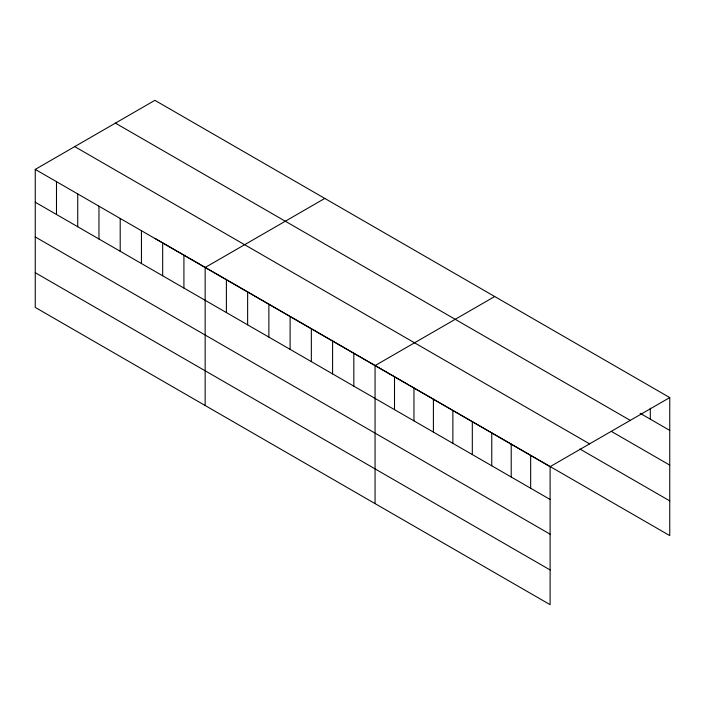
<?xml version="1.0" encoding="UTF-8"?>
<svg xmlns="http://www.w3.org/2000/svg" width="705" height="705" viewBox="0 0 705 705"><rect width="100%" height="100%" fill="white"/><g stroke="black" fill="none" stroke-linecap="round" stroke-linejoin="round"><path stroke-width="1.06" d="M35.25 169.403L550.111 466.657L550.111 604.67L35.25 307.415L35.25 169.403L154.888 100.33L669.75 397.585L669.75 535.597L409.746 385.485M324.793 198.431L205.155 267.495L205.155 405.507M494.699 296.523L375.06 365.595L375.06 503.599M550.111 466.657L669.75 397.585M640.114 413.289L669.75 430.402M115.409 123.128L630.27 420.383M611.402 431.425L669.75 465.115M74.73 146.614L589.591 443.868M579.907 449.014L669.75 500.885M154.888 238.343L367.27 360.96M368.195 361.489L408.821 384.948M35.25 202.22L550.111 499.475M35.25 236.933L550.111 534.187M35.25 272.703L550.111 569.948M650.301 408.23L650.301 419.175M530.662 455.43L530.662 488.248M511.213 444.203L511.213 477.012M491.764 432.967L491.764 465.785M472.315 421.74L472.315 454.558M452.866 410.513L452.866 443.322M433.408 399.286L433.408 432.094M413.958 388.05L413.958 420.867M394.509 376.822L394.509 409.64M353.822 353.328L353.822 386.146M332.584 341.07L332.584 373.879M311.346 328.803L311.346 361.621M290.107 316.545L290.107 349.363M268.869 304.287L268.869 337.096M247.631 292.02L247.631 324.838M226.393 279.762L226.393 312.571M183.917 255.236L183.917 288.054M162.679 242.978L162.679 275.787M141.441 230.711L141.441 263.529M120.203 218.453L120.203 251.262M98.964 206.186L98.964 239.004M77.726 193.928L77.726 226.746M56.488 181.67L56.488 214.479"/></g></svg>
